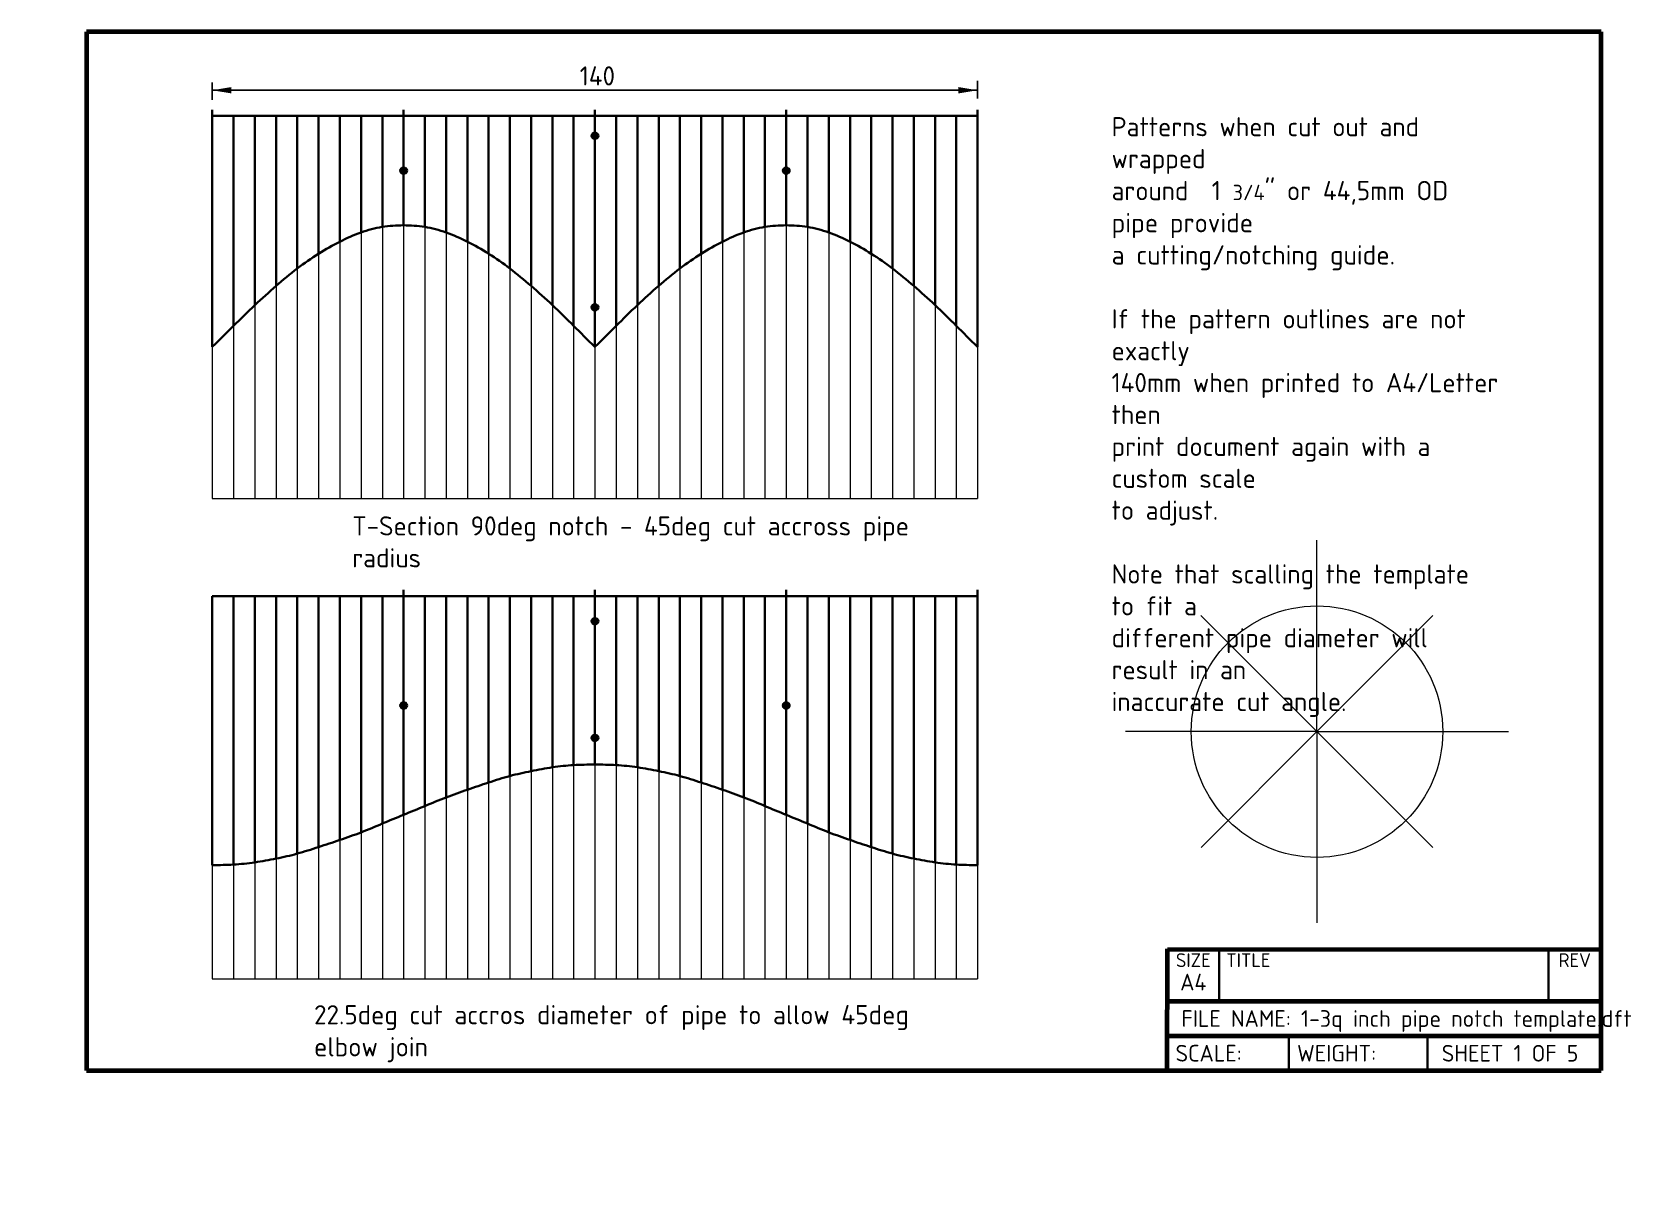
# Model space of a CAD drawing. Header units: millimetres. Extents: x 0 to 292, y -13 to 200.
import ezdxf
from ezdxf import colors
from ezdxf.entities.mleader import LeaderData, LeaderLine
from ezdxf.enums import TextEntityAlignment as Align
from ezdxf.math import Vec2, Vec3

# ---------------------------------------------------------------- set-up
doc = ezdxf.new("R2010")
doc.units = ezdxf.units.MM
doc.layers.add('Default', color=7, linetype='Continuous')
doc.styles.add('SEACAD_Solid_Edge_ISO', font='seiso.ttf')
doc.dimstyles.new('ISO_(mm)', dxfattribs={"dimtxt": 3.5, "dimasz": 3.5, "dimexe": 1.75, "dimexo": 0, "dimgap": 0.875, "dimtad": 1, "dimdec": 0, "dimtxsty": 'SEACAD_Solid_Edge_ISO', "dimblk1": '_SE_FILLED', "dimblk2": '_SE_FILLED', "dimsah": 1, "dimcen": 1.75, "dimadec": 0, "dimazin": 0, "dimtfac": 0.5, "dimtmove": 0, "dimatfit": 3, "dimfxl": 1, "dimarcsym": 0})

# ---------------------------------------------------------------- blocks, each defined once
blk = doc.blocks.new('DMBLK6')
at = {"layer": 'Default', "linetype": 'Continuous', "lineweight": 25}
for points in [[(36.47, 189.92), (32.97, 189.34), (36.47, 188.76)], [(169.44, 189.92), (169.44, 188.76), (172.94, 189.34)]]:
    blk.add_hatch(color=7, dxfattribs=at).paths.add_polyline_path(points)
at = {"layer": 'Default', "color": 7, "linetype": 'Continuous', "lineweight": 25}
for p, q in [((32.97, 190.78), (32.97, 187.59)), ((172.94, 187.81), (172.94, 191.09)), ((32.97, 189.34), (172.94, 189.34))]:
    blk.add_line(p, q, dxfattribs=at)
at = {"layer": 'Default', "color": 7, "linetype": 'Continuous', "lineweight": 25, "style": 'SEACAD_Solid_Edge_ISO'}
blk.add_text('140', height=3.5, dxfattribs=at).set_placement((100.17, 193.72), align=Align.TOP_LEFT)
blk = doc.blocks.new('_SE_FILLED')
at = {"color": 0}
blk.add_line((0, 0), (-1, 0), dxfattribs=at)
blk.add_solid([(0, 0), (-1, -0.1665), (-1, 0.1665), (0, 0)], dxfattribs=at)
blk = doc.blocks.new('_DOT')
at = {"color": 0, "linetype": 'ByBlock', "lineweight": -2}
blk.add_line((-0.5, 0), (-1, 0), dxfattribs=at)
at = {"color": 0, "linetype": 'ByBlock', "const_width": 0.5}
blk.add_lwpolyline([(-0.25, 0, 1), (0.25, 0, 1)], format="xyb", close=True, dxfattribs=at)

msp = doc.modelspace()

# ---------------------------------------------------------------- hatches: boundary and pattern name
at = {"layer": 'Default', "linetype": 'Continuous', "lineweight": 5}
h = msp.add_hatch(dxfattribs=at)
h.set_pattern_fill('LINE', angle=45, style=0)
edge = h.paths.add_edge_path()
edge.add_line((102.96, 180.51), (102.96, 181.51))
edge.add_arc((102.96, 181.01), 0.5, 90, 270)
h = msp.add_hatch(color=7, dxfattribs=at)
edge = h.paths.add_edge_path()
edge.add_line((102.96, 180.51), (102.96, 181.51))
edge.add_arc((102.96, 181.01), 0.5, 90, 270)
h = msp.add_hatch(color=7, dxfattribs=at)
edge = h.paths.add_edge_path()
edge.add_line((102.96, 181.51), (102.96, 180.51))
edge.add_arc((102.96, 181.01), 0.5, 270, 360)
edge.add_arc((102.96, 181.01), 0.5, 0, 90)
h = msp.add_hatch(color=7, dxfattribs=at)
edge = h.paths.add_edge_path()
edge.add_line((67.97, 174.13), (67.97, 175.13))
edge.add_arc((67.97, 174.63), 0.5, 90, 270)
h = msp.add_hatch(color=7, dxfattribs=at)
edge = h.paths.add_edge_path()
edge.add_line((67.97, 175.13), (67.97, 174.13))
edge.add_arc((67.97, 174.63), 0.5, 270, 360)
edge.add_arc((67.97, 174.63), 0.5, 0, 90)
h = msp.add_hatch(color=7, dxfattribs=at)
edge = h.paths.add_edge_path()
edge.add_line((137.95, 174.13), (137.95, 175.13))
edge.add_arc((137.95, 174.63), 0.5, 90, 270)
h = msp.add_hatch(color=7, dxfattribs=at)
edge = h.paths.add_edge_path()
edge.add_arc((137.95, 174.63), 0.5, 270, 360)
edge.add_arc((137.95, 174.63), 0.5, 0, 90)
edge.add_line((137.95, 175.13), (137.95, 174.13))
h = msp.add_hatch(color=7, dxfattribs=at)
edge = h.paths.add_edge_path()
edge.add_arc((102.96, 149.63), 0.5, 90, 270)
edge.add_line((102.96, 149.13), (102.96, 150.13))
h = msp.add_hatch(color=7, dxfattribs=at)
edge = h.paths.add_edge_path()
edge.add_line((102.96, 150.13), (102.96, 149.13))
edge.add_arc((102.96, 149.63), 0.5, 270, 360)
edge.add_arc((102.96, 149.63), 0.5, 0, 90)
h = msp.add_hatch(color=7, dxfattribs=at)
edge = h.paths.add_edge_path()
edge.add_line((102.96, 91.71), (102.96, 92.71))
edge.add_arc((102.96, 92.21), 0.5, 90, 270)
h = msp.add_hatch(color=7, dxfattribs=at)
edge = h.paths.add_edge_path()
edge.add_arc((102.96, 92.21), 0.5, 270, 360)
edge.add_arc((102.96, 92.21), 0.5, 0, 90)
edge.add_line((102.96, 92.71), (102.96, 91.71))
h = msp.add_hatch(color=7, dxfattribs=at)
edge = h.paths.add_edge_path()
edge.add_line((67.97, 76.29), (67.97, 77.29))
edge.add_arc((67.97, 76.79), 0.5, 90, 270)
h = msp.add_hatch(color=7, dxfattribs=at)
edge = h.paths.add_edge_path()
edge.add_arc((67.97, 76.79), 0.5, 270, 360)
edge.add_arc((67.97, 76.79), 0.5, 0, 90)
edge.add_line((67.97, 77.29), (67.97, 76.29))
h = msp.add_hatch(color=7, dxfattribs=at)
edge = h.paths.add_edge_path()
edge.add_line((137.95, 76.29), (137.95, 77.29))
edge.add_arc((137.95, 76.79), 0.5, 90, 270)
h = msp.add_hatch(color=7, dxfattribs=at)
edge = h.paths.add_edge_path()
edge.add_arc((137.95, 76.79), 0.5, 0, 90)
edge.add_line((137.95, 77.29), (137.95, 76.29))
edge.add_arc((137.95, 76.79), 0.5, 270, 360)
h = msp.add_hatch(color=7, dxfattribs=at)
edge = h.paths.add_edge_path()
edge.add_line((102.96, 70.36), (102.96, 71.36))
edge.add_arc((102.96, 70.86), 0.5, 90, 270)
h = msp.add_hatch(color=7, dxfattribs=at)
edge = h.paths.add_edge_path()
edge.add_line((102.96, 71.36), (102.96, 70.36))
edge.add_arc((102.96, 70.86), 0.5, 270, 360)
edge.add_arc((102.96, 70.86), 0.5, 0, 90)

# ---------------------------------------------------------------- linework, layer by layer
at = {"layer": 'Default', "color": 7, "linetype": 'Continuous', "lineweight": 70}
for p, q in [((287, 200), (10, 200)), ((10, 200), (10, 10)), ((287, 10), (287, 200)), ((207.62, 10), (207.68, 32.26)), ((207.68, 32.16), (287, 32.22)), ((207.62, 22.7), (287, 22.7)), ((207.62, 16.35), (287, 16.35)), ((10, 10), (287, 10))]:
    msp.add_line(p, q, dxfattribs=at)
at = {"layer": 'Default', "color": 7, "linetype": 'Continuous', "lineweight": 35}
for p, q in [((32.97, 184.63), (32.97, 185.78)), ((32.97, 184.63), (36.86, 184.63)), ((32.97, 164.63), (32.97, 184.63)), ((36.86, 184.63), (40.75, 184.63)), ((36.86, 164.63), (36.86, 184.63)), ((40.75, 184.63), (44.64, 184.63)), ((40.75, 164.63), (40.75, 184.63)), ((44.64, 184.63), (48.53, 184.63)), ((44.64, 164.63), (44.64, 184.63)), ((48.53, 184.63), (52.41, 184.63)), ((48.53, 164.63), (48.53, 184.63)), ((52.41, 184.63), (56.3, 184.63)), ((52.41, 164.63), (52.41, 184.63)), ((56.3, 184.63), (60.19, 184.63)), ((56.3, 164.63), (56.3, 184.63)), ((60.19, 184.63), (64.08, 184.63)), ((60.19, 164.63), (60.19, 184.63)), ((64.08, 184.63), (67.97, 184.63)), ((64.08, 164.63), (64.08, 184.63)), ((67.97, 184.63), (67.97, 185.78)), ((67.97, 184.63), (71.85, 184.63)), ((67.97, 164.63), (67.97, 184.63)), ((71.85, 184.63), (75.74, 184.63)), ((71.85, 164.63), (71.85, 184.63)), ((75.74, 184.63), (79.63, 184.63)), ((75.74, 164.63), (75.74, 184.63)), ((79.63, 184.63), (83.52, 184.63)), ((79.63, 164.63), (79.63, 184.63)), ((83.52, 184.63), (87.41, 184.63)), ((83.52, 164.63), (83.52, 184.63)), ((87.41, 184.63), (91.29, 184.63)), ((87.41, 164.63), (87.41, 184.63)), ((91.29, 184.63), (95.18, 184.63)), ((91.29, 164.63), (91.29, 184.63)), ((95.18, 184.63), (99.07, 184.63)), ((95.18, 164.63), (95.18, 184.63)), ((99.07, 184.63), (102.96, 184.63)), ((99.07, 164.63), (99.07, 184.63)), ((102.96, 184.63), (102.96, 185.78)), ((102.96, 184.63), (106.85, 184.63)), ((102.96, 164.63), (102.96, 184.63)), ((106.85, 184.63), (110.73, 184.63)), ((106.85, 164.63), (106.85, 184.63)), ((110.73, 184.63), (114.62, 184.63)), ((110.73, 164.63), (110.73, 184.63)), ((114.62, 184.63), (118.51, 184.63)), ((114.62, 164.63), (114.62, 184.63)), ((118.51, 184.63), (122.4, 184.63)), ((118.51, 164.63), (118.51, 184.63)), ((122.4, 184.63), (126.29, 184.63)), ((122.4, 164.63), (122.4, 184.63)), ((126.29, 184.63), (130.17, 184.63)), ((126.29, 164.63), (126.29, 184.63)), ((130.17, 184.63), (134.06, 184.63)), ((130.17, 164.63), (130.17, 184.63)), ((134.06, 184.63), (137.95, 184.63)), ((134.06, 164.63), (134.06, 184.63)), ((137.95, 184.63), (137.95, 185.78)), ((137.95, 184.63), (141.84, 184.63)), ((137.95, 164.63), (137.95, 184.63)), ((141.84, 184.63), (145.73, 184.63)), ((141.84, 164.63), (141.84, 184.63)), ((145.73, 184.63), (149.61, 184.63)), ((145.73, 164.63), (145.73, 184.63)), ((149.61, 184.63), (153.5, 184.63)), ((149.61, 164.63), (149.61, 184.63)), ((153.5, 184.63), (157.39, 184.63)), ((153.5, 164.63), (153.5, 184.63)), ((157.39, 184.63), (161.28, 184.63)), ((157.39, 164.63), (157.39, 184.63)), ((161.28, 184.63), (165.17, 184.63)), ((161.28, 164.63), (161.28, 184.63)), ((165.17, 184.63), (169.05, 184.63)), ((165.17, 164.63), (165.17, 184.63)), ((169.05, 184.63), (172.94, 184.63)), ((169.05, 164.63), (169.05, 184.63)), ((172.94, 184.63), (172.94, 185.78)), ((172.94, 164.63), (172.94, 184.63)), ((32.97, 164.63), (32.97, 142.38)), ((36.86, 164.63), (36.86, 146.23)), ((40.75, 164.63), (40.75, 150.03)), ((44.64, 164.63), (44.64, 153.53)), ((48.53, 164.63), (48.53, 156.73)), ((52.41, 164.63), (52.41, 159.43)), ((56.3, 164.63), (56.3, 161.63)), ((60.19, 164.63), (60.19, 163.33)), ((64.08, 164.63), (64.08, 164.33)), ((71.85, 164.63), (71.85, 164.33)), ((75.74, 164.63), (75.74, 163.33)), ((79.63, 164.63), (79.63, 161.63)), ((83.52, 164.63), (83.52, 159.43)), ((87.41, 164.63), (87.41, 156.73)), ((91.29, 164.63), (91.29, 153.53)), ((95.18, 164.63), (95.18, 150.03)), ((99.07, 164.63), (99.07, 146.23)), ((102.96, 164.63), (102.96, 142.38)), ((106.85, 164.63), (106.85, 146.23)), ((110.73, 164.63), (110.73, 150.03)), ((114.62, 164.63), (114.62, 153.53)), ((118.51, 164.63), (118.51, 156.73)), ((122.4, 164.63), (122.4, 159.43)), ((126.29, 164.63), (126.29, 161.63)), ((130.17, 164.63), (130.17, 163.33)), ((134.06, 164.63), (134.06, 164.33)), ((141.84, 164.63), (141.84, 164.33)), ((145.73, 164.63), (145.73, 163.33)), ((149.61, 164.63), (149.61, 161.63)), ((153.5, 164.63), (153.5, 159.43)), ((157.39, 164.63), (157.39, 156.73)), ((161.28, 164.63), (161.28, 153.53)), ((165.17, 164.63), (165.17, 150.03)), ((169.05, 164.63), (169.05, 146.23)), ((172.94, 164.63), (172.94, 142.38)), ((32.97, 96.79), (172.94, 96.79)), ((32.97, 96.79), (32.97, 47.59)), ((36.86, 96.79), (36.86, 47.69)), ((40.75, 96.79), (40.75, 48.09)), ((44.64, 96.79), (44.64, 48.79)), ((48.53, 96.79), (48.53, 49.69)), ((52.41, 96.79), (52.41, 50.89)), ((56.3, 96.79), (56.3, 52.19)), ((60.19, 96.79), (60.19, 53.59)), ((64.08, 96.79), (64.08, 55.19)), ((67.97, 96.79), (67.97, 97.93)), ((67.97, 96.79), (67.97, 56.79)), ((71.85, 96.79), (71.85, 58.39)), ((75.74, 96.79), (75.74, 59.99)), ((79.63, 96.79), (79.63, 61.39)), ((83.52, 96.79), (83.52, 62.69)), ((87.41, 96.79), (87.41, 63.89)), ((91.29, 96.79), (91.29, 64.79)), ((95.18, 96.79), (95.18, 65.49)), ((99.07, 96.79), (99.07, 65.89)), ((102.96, 96.79), (102.96, 97.93)), ((102.96, 96.79), (102.96, 65.99)), ((106.85, 96.79), (106.85, 65.89)), ((110.73, 96.79), (110.73, 65.49)), ((114.62, 96.79), (114.62, 64.79)), ((118.51, 96.79), (118.51, 63.89)), ((122.4, 96.79), (122.4, 62.69)), ((126.29, 96.79), (126.29, 61.39)), ((130.17, 96.79), (130.17, 59.99)), ((134.06, 96.79), (134.06, 58.39)), ((137.95, 96.79), (137.95, 97.93)), ((137.95, 96.79), (137.95, 97.93)), ((137.95, 96.79), (137.95, 56.79)), ((141.84, 96.79), (141.84, 55.19)), ((145.73, 96.79), (145.73, 53.59)), ((149.61, 96.79), (149.61, 52.19)), ((153.5, 96.79), (153.5, 50.89)), ((157.39, 96.79), (157.39, 49.69)), ((161.28, 96.79), (161.28, 48.79)), ((165.17, 96.79), (165.17, 48.09)), ((169.05, 96.79), (169.05, 47.69)), ((172.94, 96.79), (172.94, 97.93)), ((172.94, 96.79), (172.94, 47.59)), ((217.15, 22.7), (217.15, 32.1)), ((277.35, 22.7), (277.35, 32.1)), ((229.85, 10), (229.85, 16.35)), ((255.25, 10), (255.25, 16.35))]:
    msp.add_line(p, q, dxfattribs=at)
at = {"layer": 'Default', "color": 7, "linetype": 'Continuous', "lineweight": 9}
for p, q in [((32.97, 184.63), (32.97, 114.63)), ((36.86, 184.63), (36.86, 114.63)), ((40.75, 184.63), (40.75, 114.63)), ((44.64, 184.63), (44.64, 114.63)), ((48.53, 184.63), (48.53, 114.63)), ((52.41, 184.63), (52.41, 114.63)), ((56.3, 184.63), (56.3, 114.63)), ((60.19, 184.63), (60.19, 114.63)), ((64.08, 184.63), (64.08, 114.63)), ((67.97, 184.63), (67.97, 114.63)), ((71.85, 184.63), (71.85, 114.63)), ((75.74, 184.63), (75.74, 114.63)), ((79.63, 184.63), (79.63, 114.63)), ((83.52, 184.63), (83.52, 114.63)), ((87.41, 184.63), (87.41, 114.63)), ((91.29, 184.63), (91.29, 114.63)), ((95.18, 184.63), (95.18, 114.63)), ((99.07, 184.63), (99.07, 114.63)), ((102.96, 184.63), (102.96, 114.63)), ((106.85, 184.63), (106.85, 114.63)), ((110.73, 184.63), (110.73, 114.63)), ((114.62, 184.63), (114.62, 114.63)), ((118.51, 184.63), (118.51, 114.63)), ((122.4, 184.63), (122.4, 114.63)), ((126.29, 184.63), (126.29, 114.63)), ((130.17, 184.63), (130.17, 114.63)), ((134.06, 184.63), (134.06, 114.63)), ((137.95, 184.63), (137.95, 114.63)), ((141.84, 184.63), (141.84, 114.63)), ((145.73, 184.63), (145.73, 114.63)), ((149.61, 184.63), (149.61, 114.63)), ((153.5, 184.63), (153.5, 114.63)), ((157.39, 184.63), (157.39, 114.63)), ((161.28, 184.63), (161.28, 114.63)), ((165.17, 184.63), (165.17, 114.63)), ((169.05, 184.63), (169.05, 114.63)), ((172.94, 184.63), (172.94, 114.63)), ((32.97, 114.63), (172.94, 114.63)), ((235.02, 72.01), (235.02, 107.01)), ((32.97, 96.79), (32.97, 26.79)), ((36.86, 96.79), (36.86, 26.79)), ((40.75, 96.79), (40.75, 26.79)), ((44.64, 96.79), (44.64, 26.79)), ((48.53, 96.79), (48.53, 26.79)), ((52.41, 96.79), (52.41, 26.79)), ((56.3, 96.79), (56.3, 26.79)), ((60.19, 96.79), (60.19, 26.79)), ((64.08, 96.79), (64.08, 26.79)), ((67.97, 96.79), (67.97, 26.79)), ((71.85, 96.79), (71.85, 26.79)), ((75.74, 96.79), (75.74, 26.79)), ((79.63, 96.79), (79.63, 26.79)), ((83.52, 96.79), (83.52, 26.79)), ((87.41, 96.79), (87.41, 26.79)), ((91.29, 96.79), (91.29, 26.79)), ((95.18, 96.79), (95.18, 26.79)), ((99.07, 96.79), (99.07, 26.79)), ((102.96, 96.79), (102.96, 26.79)), ((106.85, 96.79), (106.85, 26.79)), ((110.73, 96.79), (110.73, 26.79)), ((114.62, 96.79), (114.62, 26.79)), ((118.51, 96.79), (118.51, 26.79)), ((122.4, 96.79), (122.4, 26.79)), ((126.29, 96.79), (126.29, 26.79)), ((130.17, 96.79), (130.17, 26.79)), ((134.06, 96.79), (134.06, 26.79)), ((137.95, 96.79), (137.95, 26.79)), ((141.84, 96.79), (141.84, 26.79)), ((145.73, 96.79), (145.73, 26.79)), ((149.61, 96.79), (149.61, 26.79)), ((153.5, 96.79), (153.5, 26.79)), ((157.39, 96.79), (157.39, 26.79)), ((161.28, 96.79), (161.28, 26.79)), ((165.17, 96.79), (165.17, 26.79)), ((169.05, 96.79), (169.05, 26.79)), ((172.94, 96.79), (172.94, 26.79)), ((235.02, 72.01), (213.8, 93.23)), ((235.02, 72.01), (256.23, 93.23)), ((235.02, 72.01), (200.02, 72.01)), ((235.02, 72.01), (213.81, 50.8)), ((235.02, 72.01), (270.02, 72.01)), ((235.02, 72.01), (235.02, 37.01)), ((235.02, 72.01), (256.23, 50.8)), ((32.97, 26.79), (172.94, 26.79))]:
    msp.add_line(p, q, dxfattribs=at)
at = {"layer": 'Default', "color": 7, "linetype": 'Continuous', "lineweight": 50}
for centre in [(102.96, 181.01), (67.97, 174.63), (137.95, 174.63), (102.96, 149.63), (102.96, 92.21), (67.97, 76.79), (137.95, 76.79), (102.96, 70.86)]:
    msp.add_circle(centre, 0.5, dxfattribs=at)
at = {"layer": 'Default', "color": 7, "linetype": 'Continuous', "lineweight": 9}
msp.add_circle((235.02, 72.01), 23, dxfattribs=at)
at = {"layer": 'Default', "color": 7, "linetype": 'Continuous', "lineweight": 35}
for points, knots in [([(32.97, 142.38), (34.4, 143.8), (36.8, 146.16), (40.68, 150.04), (44.57, 153.51), (48.4, 156.73), (52.3, 159.45), (56.2, 161.66), (60.07, 163.42), (64.02, 164.45), (67.97, 164.72), (71.91, 164.45), (75.86, 163.42), (79.73, 161.66), (83.63, 159.45), (87.53, 156.73), (91.36, 153.51), (95.25, 150.04), (99.13, 146.16), (101.53, 143.8), (102.96, 142.38)], [0, 0, 0, 0, 0.064322, 0.128232, 0.189728, 0.248923, 0.304568, 0.357083, 0.406966, 0.454159, 0.5, 0.545841, 0.593034, 0.642917, 0.695432, 0.751077, 0.810272, 0.871768, 0.935678, 1, 1, 1, 1]), ([(102.96, 142.38), (104.38, 143.8), (106.78, 146.16), (110.66, 150.04), (114.55, 153.51), (118.38, 156.73), (122.28, 159.45), (126.19, 161.66), (130.06, 163.42), (134, 164.45), (137.95, 164.72), (141.89, 164.45), (145.84, 163.42), (149.71, 161.66), (153.61, 159.45), (157.51, 156.73), (161.35, 153.51), (165.23, 150.04), (169.12, 146.16), (171.52, 143.8), (172.94, 142.38)], [0, 0, 0, 0, 0.064322, 0.128232, 0.189728, 0.248923, 0.304568, 0.357083, 0.406966, 0.454159, 0.5, 0.545841, 0.593034, 0.642917, 0.695432, 0.751077, 0.810272, 0.871768, 0.935678, 1, 1, 1, 1]), ([(32.97, 47.59), (34.4, 47.6), (36.81, 47.63), (40.79, 48.04), (44.65, 48.77), (48.57, 49.63), (52.42, 50.89), (56.31, 52.18), (60.23, 53.55), (64.07, 55.2), (67.97, 56.79), (71.86, 58.38), (75.7, 60.02), (79.62, 61.4), (83.51, 62.69), (87.36, 63.95), (91.28, 64.8), (95.16, 65.54), (99.06, 65.94), (102.96, 66.01), (106.85, 65.94), (110.76, 65.54), (114.64, 64.8), (118.55, 63.95), (122.41, 62.69), (126.3, 61.4), (130.21, 60.02), (134.06, 58.38), (137.95, 56.79), (141.84, 55.2), (145.69, 53.55), (149.6, 52.18), (153.49, 50.89), (157.35, 49.63), (161.26, 48.77), (165.13, 48.04), (169.1, 47.63), (171.51, 47.6), (172.94, 47.59)], [0, 0, 0, 0, 0.026676, 0.053485, 0.080581, 0.107954, 0.135863, 0.163981, 0.192325, 0.221163, 0.25, 0.278837, 0.307675, 0.336019, 0.364137, 0.392046, 0.419419, 0.446515, 0.473324, 0.5, 0.526676, 0.553485, 0.580581, 0.607954, 0.635863, 0.663981, 0.692325, 0.721163, 0.75, 0.778837, 0.807675, 0.836019, 0.864137, 0.892046, 0.919419, 0.946515, 0.973324, 1, 1, 1, 1])]:
    msp.add_open_spline(points, degree=3, knots=knots, dxfattribs=at)

# ---------------------------------------------------------------- texts
at = {"layer": 'Default'}
for s, insert, char_height, width, attachment_point in [('{\\fSolid Edge ISO|b0||i0||c0|p34;\\C7;\\H3.5;\\W1.;Patterns when cut out and wrapped \\P}{\\fSolid Edge ISO|b0||i0||c0|p34;\\C7;\\H3.5;\\W1.;around }{\\fSolid Edge ISO|b0||i0||c0|p34;\\C7;\\H3.527777778;\\W1.;\\T1.; 1 }{\\fSolid Edge ISO|b0||i0||c0|p34;\\C7;\\H2.822222222;\\W1.;\\T1.;3/4}{\\fSolid Edge ISO|b0||i0||c0|p34;\\C7;\\H3.527777778;\\W1.;\\T1.;" or 44,5mm OD pipe provide \\P}{\\fSolid Edge ISO|b0||i0||c0|p34;\\C7;\\H3.527777778;\\W1.;\\T1.;a cutting/notching guide.\\P}{\\fSolid Edge ISO|b0||i0||c0|p34;\\C7;\\H3.5;\\W1.;\\P}{\\fSolid Edge ISO|b0||i0||c0|p34;\\C7;\\H3.5;\\W1.;If the pattern outlines are not exactly \\P}{\\fSolid Edge ISO|b0||i0||c0|p34;\\C7;\\H3.5;\\W1.;140mm when printed to A4/Letter then \\P}{\\fSolid Edge ISO|b0||i0||c0|p34;\\C7;\\H3.5;\\W1.;print document again with a custom scale \\P}{\\fSolid Edge ISO|b0||i0||c0|p34;\\C7;\\H3.5;\\W1.;to adjust.\\P}{\\fSolid Edge ISO|b0||i0||c0|p34;\\C7;\\H3.5;\\W1.;\\P}{\\fSolid Edge ISO|b0||i0||c0|p34;\\C7;\\H3.5;\\W1.;Note that scalling the template to fit a \\P}{\\fSolid Edge ISO|b0||i0||c0|p34;\\C7;\\H3.5;\\W1.;different pipe diameter will result in an \\P}{\\fSolid Edge ISO|b0||i0||c0|p34;\\C7;\\H3.5;\\W1.;inaccurate cut angle.}', (197.45, 184.42), 3.5, 71.0886, 1), ('{\\fSolid Edge ISO|b0||i0||c0|p34;\\C7;\\H3.5;\\W1.;T-Section 90deg notch - 45deg cut accross pipe radius}', (58.58, 111.39), 3.5, 105.0664, 1), ('{\\fSolid Edge ISO|b0||i0||c0|p34;\\C7;\\H2.54;\\W1.;SIZE}', (212.39, 31.47), 2.54, 9.525, 2), ('{\\fSolid Edge ISO|b0||i0||c0|p34;\\C7;\\H2.54;\\W1.;TITLE}', (218.42, 31.47), 2.54, 58.928, 1), ('{\\fSolid Edge ISO|b0||i0||c0|p34;\\C7;\\H2.54;\\W1.;REV}', (282.17, 31.47), 2.54, 9.652, 2), ('{\\fSolid Edge ISO|b1||i0||c0|p34;\\C7;\\H3.048;\\W1.;A4}', (212.39, 26.19), 3.048, 9.525, 5), ('{\\fSolid Edge ISO|b0||i0||c0|p34;\\C7;\\H3.5;\\W1.;22.5deg cut accros diameter of pipe to allow }{\\fSolid Edge ISO|b0||i0||c0|p34;\\C7;\\H3.527777778;\\W1.;\\T1.;45deg elbow join }', (51.59, 22), 3.5, 110.4155, 1), ('{\\fSolid Edge ISO|b0||i0||c0|p34;\\C7;\\H3.048;\\W1.;SCALE:}', (209.15, 13.18), 3.048, 20.701, 4), ('{\\fSolid Edge ISO|b0||i0||c0|p34;\\C7;\\H3.048;\\W1.;WEIGHT:}', (231.37, 13.18), 3.048, 23.876, 4)]:
    msp.add_mtext(s, dxfattribs=dict(at, insert=insert, char_height=char_height, width=width, attachment_point=attachment_point))

# ---------------------------------------------------------------- dimensions: what is measured, and where the dimension line sits
at = {"layer": 'Default', "color": 7, "linetype": 'Continuous', "lineweight": 25}
dim = msp.add_linear_dim(base=(32.97, 189.34), p1=(32.97, 185.78), p2=(172.94, 185.78), angle=0, text='\\A1;<>', dimstyle='ISO_(mm)', dxfattribs=at)
dim.commit()
dim.dimension.update_dxf_attribs({"geometry": 'DMBLK6', "text_midpoint": (102.96, 189.34), "dimtype": 161})

# ---------------------------------------------------------------- leaders
ml = msp.add_multileader_mtext('Standard', dxfattribs=at)
ml.set_content('{\\pxsm0.9;\\fSolid Edge ISO|b0||i0||c0|p34;\\W1.;FILE NAME: 1-3q inch pipe notch template.dft\\P}', color=256)
ml.set_leader_properties()
ml.set_arrow_properties(name='DOT')
ml.build(insert=Vec2(0, 0))
ml.multileader.update_dxf_attribs({"leader_type": 0, "dogleg_length": 0, "arrow_head_size": 3.05})
ctx = ml.context
ctx.base_point, ctx.char_height, ctx.arrow_head_size, ctx.landing_gap_size = Vec3(208.22, 19.12), 3.048, 3.05, 1.07
notes = []
notes.append((ctx, [(0, (0, 0, 0), (0, 0), (1, 0), 1, [])]))
ctx.mtext.insert = Vec3(210.22, 21.05)
ml = msp.add_multileader_mtext('Standard', dxfattribs=at)
ml.set_content('{\\pxsm0.9;\\fSolid Edge ISO|b0||i0||c0|p34;\\W1.;SHEET 1 OF 5\\P}', color=256)
ml.set_leader_properties()
ml.set_arrow_properties(name='DOT')
ml.build(insert=Vec2(0, 0))
ml.multileader.update_dxf_attribs({"leader_type": 0, "dogleg_length": 0, "arrow_head_size": 3.05})
ctx = ml.context
ctx.base_point, ctx.char_height, ctx.arrow_head_size, ctx.landing_gap_size = Vec3(255.84, 13.16), 3.048, 3.05, 1.07
notes.append((ctx, [(0, (0, 0, 0), (0, 0), (1, 0), 1, [])]))
ctx.mtext.insert = Vec3(257.84, 14.7)
for ctx, leaders in notes:
    for number, flags, end, landing, length, lines in leaders:
        leader = LeaderData()
        leader.index, (leader.has_last_leader_line, leader.has_dogleg_vector, leader.attachment_direction) = number, flags
        leader.last_leader_point, leader.dogleg_vector, leader.dogleg_length = Vec3(end), Vec3(landing), length
        for number, points, colour, breaks in lines:
            line = LeaderLine()
            line.index, line.vertices, line.color, line.breaks = number, Vec3.list(points), colors.encode_raw_color(colour), breaks
            leader.lines.append(line)
        ctx.leaders.append(leader)

doc.saveas('drawing.dxf')
